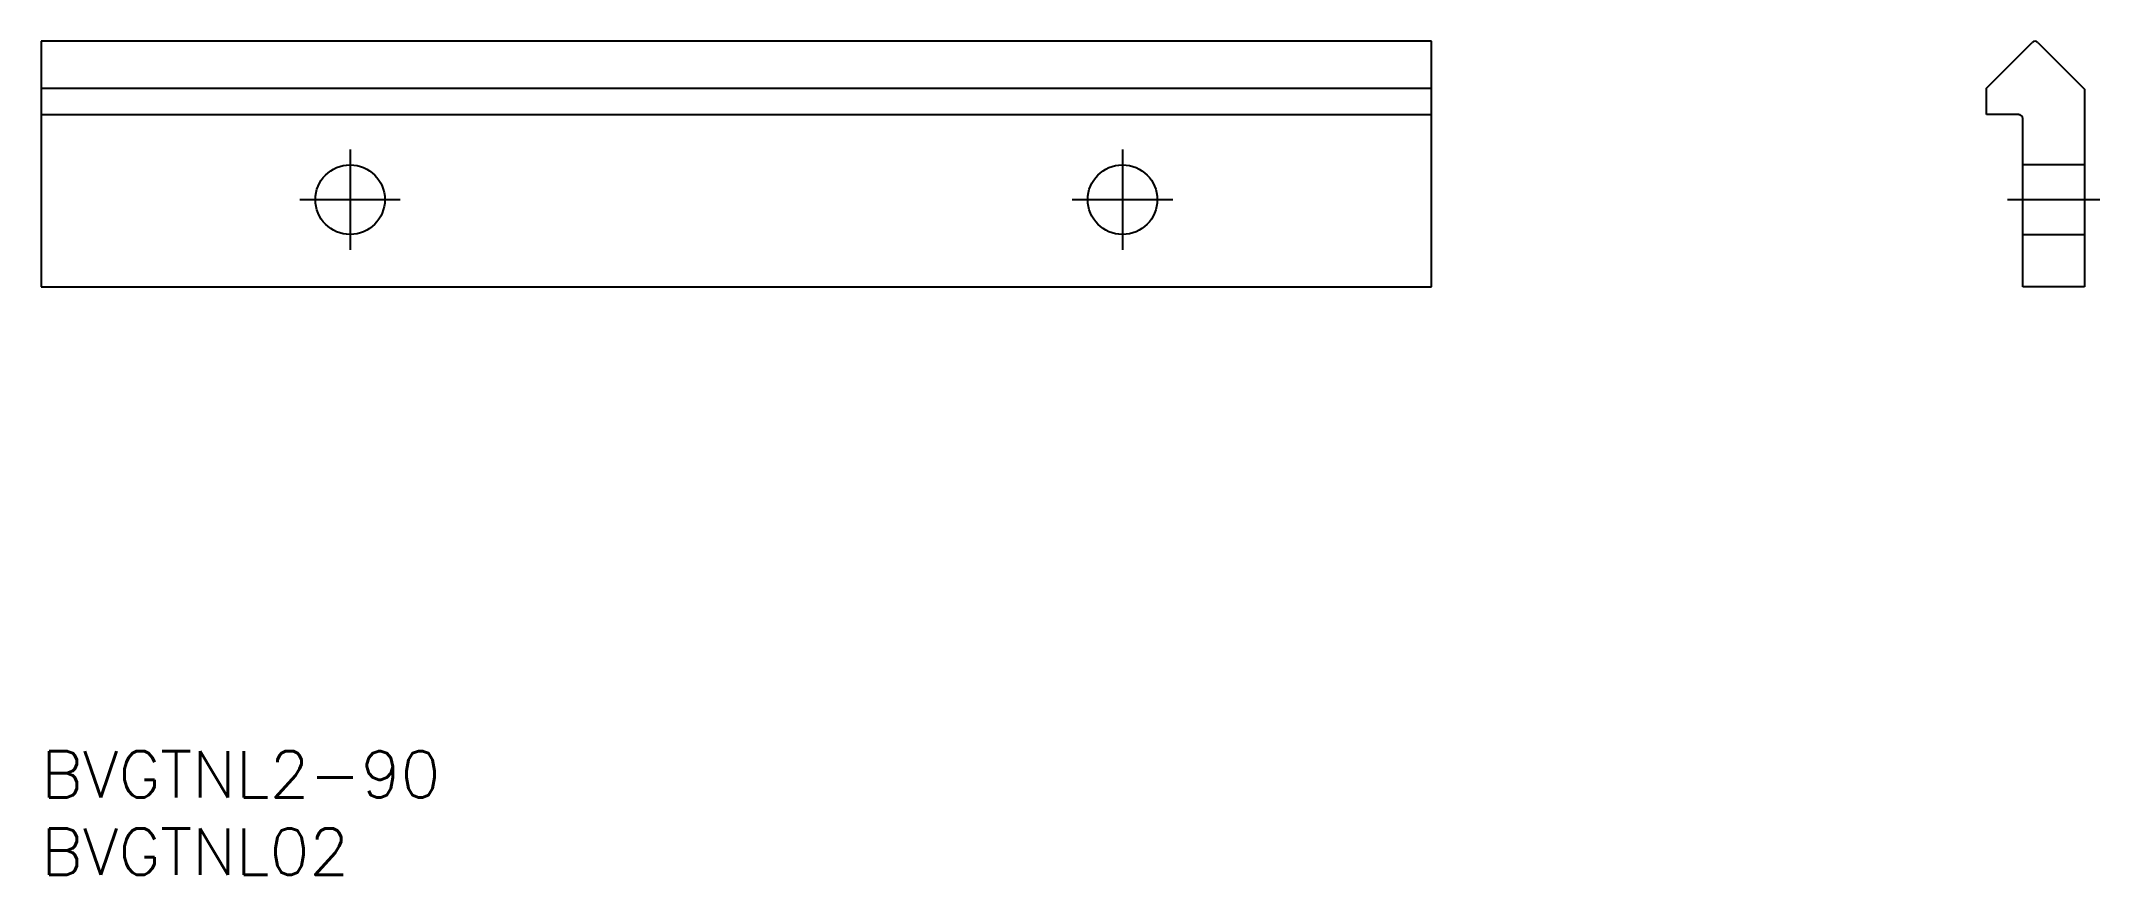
# Model space of a CAD drawing. Extents: x 0 to 133, y -8 to 46.
import ezdxf
from ezdxf.enums import TextEntityAlignment as Align

# ---------------------------------------------------------------- set-up
doc = ezdxf.new("R2010")
doc.units = 0
doc.header["$LTSCALE"] = 0.5
doc.linetypes.add('CENTER', pattern=[50.8, 31.75, -6.35, 6.35, -6.35])
doc.linetypes.add('DASHED', pattern=[19.05, 12.7, -6.35])
doc.layers.get('0').update_dxf_attribs({"linetype": 'CONTINUOUS'})
doc.layers.add('CENTER', color=1, linetype='CENTER')
doc.styles.get("Standard").update_dxf_attribs({"font": 'txt.shx', "height": 3, "bigfont": 'bigfont.shx'})

msp = doc.modelspace()

# ---------------------------------------------------------------- linework, layer by layer
at = {"color": 7, "linetype": 'CONTINUOUS'}
for p, q in [((90, 45.91), (0, 45.91)), ((0, 45.91), (0, 30.03)), ((90, 30.03), (90, 45.91)), ((125.92, 42.86), (128.89, 45.83)), ((129.25, 45.83), (132.27, 42.81)), ((0, 42.86), (90, 42.86)), ((125.92, 41.16), (125.92, 42.86)), ((132.27, 42.81), (132.27, 30.03)), ((0, 41.16), (90, 41.16)), ((128.02, 41.16), (125.92, 41.16)), ((128.28, 30.03), (128.28, 40.9)), ((0, 30.03), (90, 30.03)), ((132.27, 30.03), (128.28, 30.03))]:
    msp.add_line(p, q, dxfattribs=at)
at = {"color": 3, "linetype": 'DASHED'}
for p, q in [((132.27, 37.91), (128.28, 37.91)), ((128.28, 33.41), (132.27, 33.41))]:
    msp.add_line(p, q, dxfattribs=at)
at = {"color": 7, "linetype": 'CONTINUOUS'}
for centre in [(20, 35.66), (70, 35.66)]:
    msp.add_circle(centre, 2.25, dxfattribs=at)
for centre, start, end in [((129.07, 45.65), 45, 135), ((128.02, 40.9), 0, 90)]:
    msp.add_arc(centre, 0.254, start, end, dxfattribs=at)
at = {"layer": 'CENTER', "color": 1, "linetype": 'CENTER'}
for p, q in [((20, 38.91), (20, 32.41)), ((70, 38.91), (70, 32.41)), ((16.75, 35.66), (23.25, 35.66)), ((66.75, 35.66), (73.25, 35.66)), ((127.28, 35.66), (133.27, 35.66))]:
    msp.add_line(p, q, dxfattribs=at)

# ---------------------------------------------------------------- texts
at = {"color": 7, "linetype": 'CONTINUOUS'}
for s, p in [('BVGTNL2-90', (0, 0)), ('BVGTNL02', (0, -5))]:
    msp.add_text(s, height=3, dxfattribs=at).set_placement(p, align=Align.TOP_LEFT)

doc.saveas('drawing.dxf')
